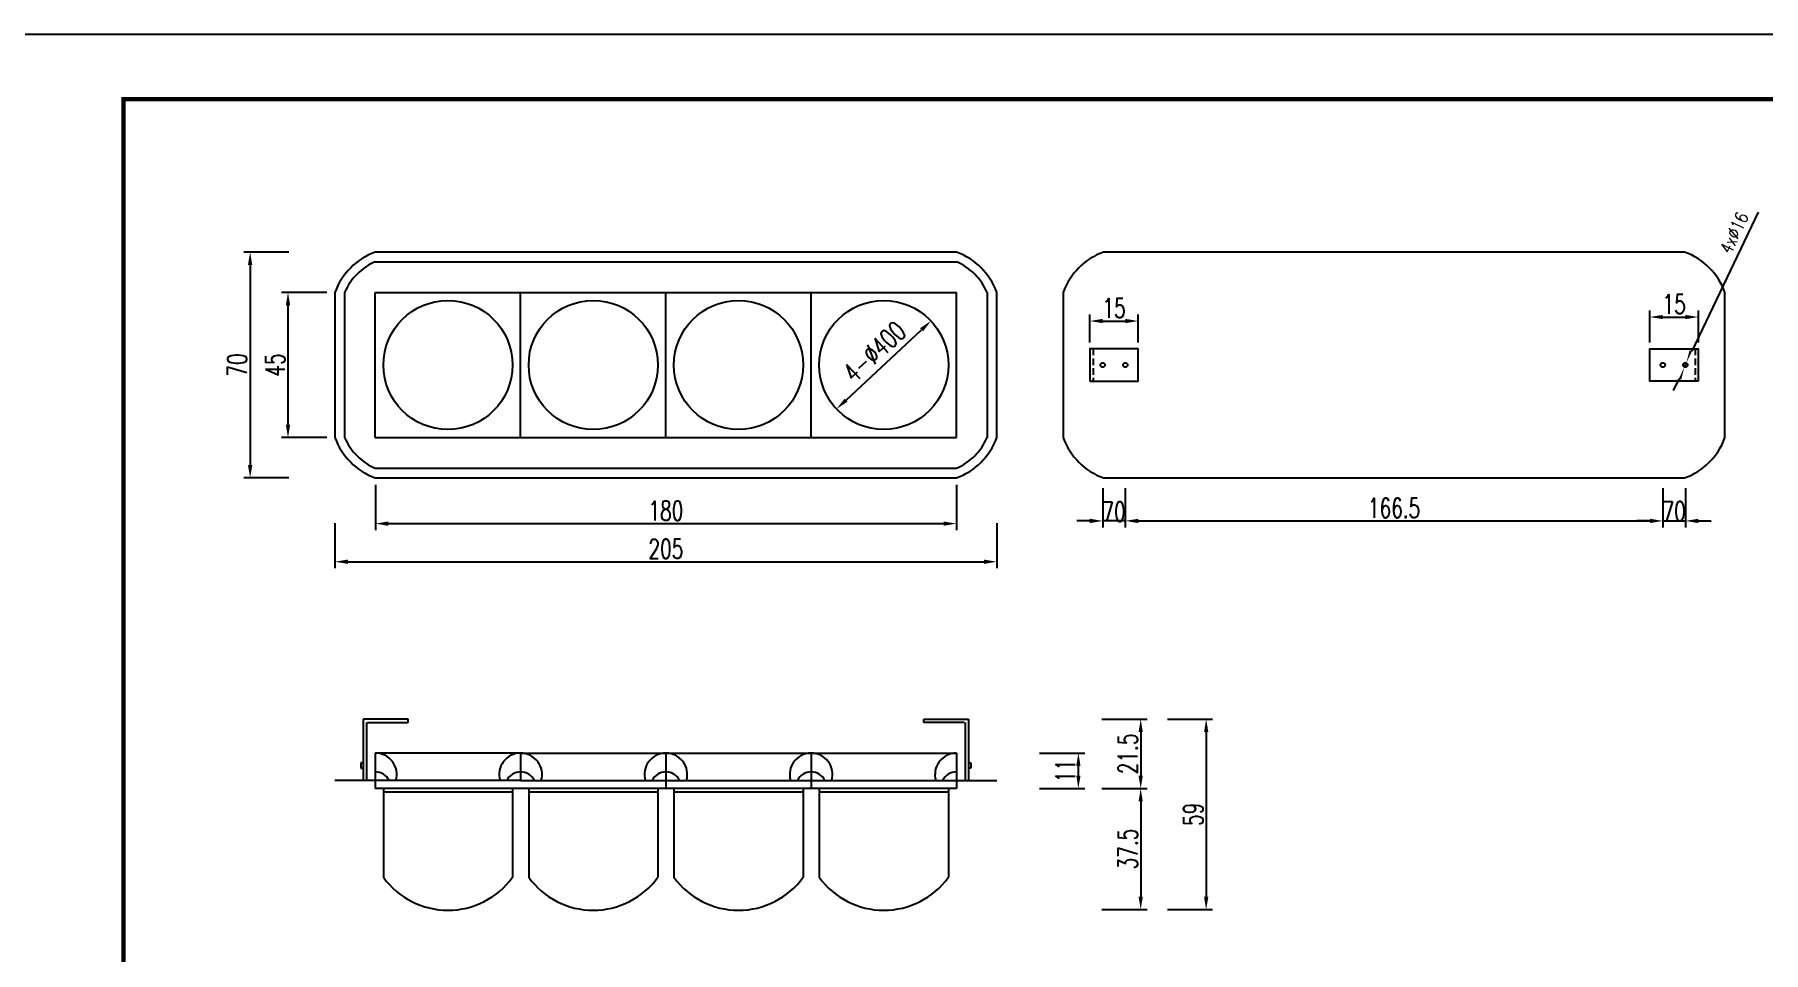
# Model space of a CAD drawing. Extents: x 12342 to 271026, y -9164 to -8044.
# Drawn here: x 12866.1 to 13133.9, y -8709.8 to -8567.5 of the extents above; entities that cross this region are included whole.
import ezdxf
from ezdxf.enums import TextEntityAlignment as Align

# ---------------------------------------------------------------- set-up
doc = ezdxf.new("R2010")
doc.units = 0
doc.header["$LTSCALE"] = 2
doc.header["$PDMODE"] = 32
doc.header["$PDSIZE"] = 0.3
doc.linetypes.add('DASHED', pattern=[0.75, 0.5, -0.25])
doc.layers.get('0').update_dxf_attribs({"linetype": 'CONTINUOUS'})
doc.layers.get('DEFPOINTS').update_dxf_attribs({"linetype": 'CONTINUOUS'})
for name, color, linetype in [('图层1', 7, 'CONTINUOUS'), ('图框', 7, 'CONTINUOUS'), ('尺寸标注', 4, 'CONTINUOUS'), ('边线', 7, 'CONTINUOUS')]:
    doc.layers.add(name, color=color, linetype=linetype)
doc.styles.get("Standard").update_dxf_attribs({"font": 'simplex1.shx', "width": 0.7, "bigfont": 'hztxt.shx'})
doc.styles.add('TEXT', font='romans__.shx', dxfattribs={"width": 0.8, "bigfont": 'hztxt.shx'})
doc.dimstyles.new('1：20', dxfattribs={"dimtxt": 3, "dimasz": 2, "dimexe": 1, "dimexo": 1, "dimgap": 0.5, "dimtad": 1, "dimlfac": 2, "dimrnd": 0.0095, "dimdsep": 46, "dimtxsty": 'Standard', "dimcen": 0.09, "dimclrd": 256, "dimclre": 256, "dimclrt": 256, "dimadec": 0, "dimazin": 0, "dimtfac": 1, "dimtix": 1, "dimtmove": 2, "dimatfit": 3, "dimfxl": 0, "dimtolj": 1, "dimtzin": 0, "dimarcsym": 0})

# ---------------------------------------------------------------- blocks, each defined once
blk = doc.blocks.new('series')
at = {"width": 0.75}
for tag, height, p in [('页码', 4, (-35, -19)), ('图名', 5, (-220, -282)), ('图号', 5, (-20, -282))]:
    blk.add_attdef(tag, text='', height=height, dxfattribs=at).set_placement(p, align=Align.MIDDLE_CENTER)
blk = doc.blocks.new('*D702')
at = {"layer": 'DEFPOINTS', "color": 0}
for p in [(13031.58, -8636.84), (13035.08, -8636.84), (13031.58, -8642.9)]:
    blk.add_point(p, dxfattribs=at)
at = {"layer": '尺寸标注', "lineweight": -2}
for p, q in [((13031.58, -8637.84), (13031.58, -8643.9)), ((13035.08, -8637.84), (13035.08, -8643.9)), ((13029.58, -8642.9), (13027.58, -8642.9)), ((13035.08, -8642.9), (13031.58, -8642.9)), ((13037.08, -8642.9), (13039.08, -8642.9))]:
    blk.add_line(p, q, dxfattribs=at)
at = {"layer": '尺寸标注'}
for points in [[(13029.58, -8642.57), (13029.58, -8643.24), (13031.58, -8642.9)], [(13037.08, -8642.57), (13037.08, -8643.24), (13035.08, -8642.9)]]:
    blk.add_solid(points, dxfattribs=at)
at = {"layer": '尺寸标注', "insert": (13033.33, -8641.47), "char_height": 3, "attachment_point": 5}
blk.add_mtext('\\A1;70', dxfattribs=at)
blk = doc.blocks.new('*D703')
at = {"layer": 'DEFPOINTS', "color": 0}
for p in [(13118.33, -8636.84), (13121.83, -8636.84), (13121.83, -8642.9)]:
    blk.add_point(p, dxfattribs=at)
at = {"layer": '尺寸标注', "lineweight": -2}
for p, q in [((13118.33, -8637.84), (13118.33, -8643.9)), ((13121.83, -8637.84), (13121.83, -8643.9)), ((13116.33, -8642.9), (13114.33, -8642.9)), ((13118.33, -8642.9), (13121.83, -8642.9)), ((13123.83, -8642.9), (13125.83, -8642.9))]:
    blk.add_line(p, q, dxfattribs=at)
at = {"layer": '尺寸标注'}
for points in [[(13116.33, -8642.57), (13116.33, -8643.24), (13118.33, -8642.9)], [(13123.83, -8642.57), (13123.83, -8643.24), (13121.83, -8642.9)]]:
    blk.add_solid(points, dxfattribs=at)
at = {"layer": '尺寸标注', "insert": (13120.08, -8641.38), "char_height": 3, "attachment_point": 5}
blk.add_mtext('\\A1;70', dxfattribs=at)
blk = doc.blocks.new('*D704')
at = {"layer": 'DEFPOINTS', "color": 0}
for p in [(13035.08, -8640.9), (13118.33, -8640.9), (13118.33, -8642.9)]:
    blk.add_point(p, dxfattribs=at)
at = {"layer": '尺寸标注', "lineweight": -2}
for p, q in [((13035.08, -8641.9), (13035.08, -8643.9)), ((13037.08, -8642.9), (13116.33, -8642.9)), ((13118.33, -8641.9), (13118.33, -8643.9))]:
    blk.add_line(p, q, dxfattribs=at)
at = {"layer": '尺寸标注'}
for points in [[(13037.08, -8642.57), (13037.08, -8643.24), (13035.08, -8642.9)], [(13116.33, -8642.57), (13116.33, -8643.24), (13118.33, -8642.9)]]:
    blk.add_solid(points, dxfattribs=at)
at = {"layer": '尺寸标注', "insert": (13076.7, -8640.9), "char_height": 3, "attachment_point": 5}
blk.add_mtext('\\A1;166.5', dxfattribs=at)
blk = doc.blocks.new('*D709')
at = {"layer": 'DEFPOINTS', "color": 0}
for p in [(13037.08, -8611.93), (13029.58, -8616.24), (13037.08, -8616.24)]:
    blk.add_point(p, dxfattribs=at)
at = {"layer": '尺寸标注', "lineweight": -2}
for p, q in [((13029.58, -8615.24), (13029.58, -8610.93)), ((13037.08, -8615.24), (13037.08, -8610.93)), ((13031.58, -8611.93), (13035.08, -8611.93))]:
    blk.add_line(p, q, dxfattribs=at)
at = {"layer": '尺寸标注'}
for points in [[(13031.58, -8611.6), (13031.58, -8612.26), (13029.58, -8611.93)], [(13035.08, -8611.6), (13035.08, -8612.26), (13037.08, -8611.93)]]:
    blk.add_solid(points, dxfattribs=at)
at = {"layer": '尺寸标注', "insert": (13033.33, -8609.93), "char_height": 3, "attachment_point": 5}
blk.add_mtext('\\A1;15', dxfattribs=at)
blk = doc.blocks.new('*D710')
at = {"layer": 'DEFPOINTS', "color": 0}
for p in [(13123.83, -8611.31), (13116.33, -8616.24), (13123.83, -8616.24)]:
    blk.add_point(p, dxfattribs=at)
at = {"layer": '尺寸标注', "lineweight": -2}
for p, q in [((13116.33, -8615.24), (13116.33, -8610.31)), ((13118.33, -8611.31), (13121.83, -8611.31)), ((13123.83, -8615.24), (13123.83, -8610.31))]:
    blk.add_line(p, q, dxfattribs=at)
at = {"layer": '尺寸标注'}
for points in [[(13118.33, -8610.98), (13118.33, -8611.64), (13116.33, -8611.31)], [(13121.83, -8610.98), (13121.83, -8611.64), (13123.83, -8611.31)]]:
    blk.add_solid(points, dxfattribs=at)
at = {"layer": '尺寸标注', "insert": (13120.08, -8609.31), "char_height": 3, "attachment_point": 5}
blk.add_mtext('\\A1;15', dxfattribs=at)
blk = doc.blocks.new('DIM')
at = {"color": 4}
blk.add_lwpolyline([(-1, -0.1, 0.2, 0, 0), (0, 0, 0, 0, 0)], format="xyseb", dxfattribs=at)
blk = doc.blocks.new('*D705')
at = {"layer": 'DEFPOINTS', "color": 0}
for p in [(13015.73, -8673.62), (13015.73, -8703.12), (13047.6, -8703.12)]:
    blk.add_point(p, dxfattribs=at)
at = {"layer": '尺寸标注', "lineweight": -2}
for p, q in [((13041.6, -8673.62), (13048.6, -8673.62)), ((13047.6, -8675.62), (13047.6, -8701.12)), ((13041.6, -8703.12), (13048.6, -8703.12))]:
    blk.add_line(p, q, dxfattribs=at)
at = {"layer": '尺寸标注'}
for points in [[(13047.27, -8675.62), (13047.94, -8675.62), (13047.6, -8673.62)], [(13047.27, -8701.12), (13047.94, -8701.12), (13047.6, -8703.12)]]:
    blk.add_solid(points, dxfattribs=at)
at = {"layer": '尺寸标注', "insert": (13045.6, -8688.37), "char_height": 3, "attachment_point": 5, "rotation": 90}
blk.add_mtext('\\A1;59', dxfattribs=at)
blk = doc.blocks.new('*D706')
at = {"layer": 'DEFPOINTS', "color": 0}
for p in [(13014.45, -8673.62), (13014.45, -8684.37), (13037.46, -8684.37)]:
    blk.add_point(p, dxfattribs=at)
at = {"layer": '尺寸标注', "lineweight": -2}
for p, q in [((13031.46, -8673.62), (13038.46, -8673.62)), ((13037.46, -8675.62), (13037.46, -8682.37)), ((13031.46, -8684.37), (13038.46, -8684.37))]:
    blk.add_line(p, q, dxfattribs=at)
at = {"layer": '尺寸标注'}
for points in [[(13037.13, -8675.62), (13037.79, -8675.62), (13037.46, -8673.62)], [(13037.13, -8682.37), (13037.79, -8682.37), (13037.46, -8684.37)]]:
    blk.add_solid(points, dxfattribs=at)
at = {"layer": '尺寸标注', "insert": (13035.46, -8679), "char_height": 3, "attachment_point": 5, "rotation": 90}
blk.add_mtext('\\A1;21.5', dxfattribs=at)
blk = doc.blocks.new('*D707')
at = {"layer": 'DEFPOINTS', "color": 0}
for p in [(13014.45, -8684.37), (13014.45, -8703.12), (13037.46, -8703.12)]:
    blk.add_point(p, dxfattribs=at)
at = {"layer": '尺寸标注', "lineweight": -2}
for p, q in [((13031.46, -8684.37), (13038.46, -8684.37)), ((13037.46, -8686.37), (13037.46, -8701.12)), ((13031.46, -8703.12), (13038.46, -8703.12))]:
    blk.add_line(p, q, dxfattribs=at)
at = {"layer": '尺寸标注'}
for points in [[(13037.13, -8686.37), (13037.79, -8686.37), (13037.46, -8684.37)], [(13037.13, -8701.12), (13037.79, -8701.12), (13037.46, -8703.12)]]:
    blk.add_solid(points, dxfattribs=at)
at = {"layer": '尺寸标注', "insert": (13035.46, -8693.75), "char_height": 3, "attachment_point": 5, "rotation": 90}
blk.add_mtext('\\A1;37.5', dxfattribs=at)
blk = doc.blocks.new('*D708')
at = {"layer": 'DEFPOINTS', "color": 0}
for p in [(13014.45, -8678.87), (13027.81, -8678.87), (13014.45, -8684.37)]:
    blk.add_point(p, dxfattribs=at)
at = {"layer": '尺寸标注', "lineweight": -2}
for p, q in [((13021.81, -8678.87), (13028.81, -8678.87)), ((13027.81, -8682.37), (13027.81, -8680.87)), ((13021.81, -8684.37), (13028.81, -8684.37))]:
    blk.add_line(p, q, dxfattribs=at)
at = {"layer": '尺寸标注'}
for points in [[(13027.48, -8680.87), (13028.14, -8680.87), (13027.81, -8678.87)], [(13027.48, -8682.37), (13028.14, -8682.37), (13027.81, -8684.37)]]:
    blk.add_solid(points, dxfattribs=at)
at = {"layer": '尺寸标注', "insert": (13025.81, -8681.62), "char_height": 3, "attachment_point": 5, "rotation": 90}
blk.add_mtext('\\A1;11', dxfattribs=at)
blk = doc.blocks.new('*D711')
at = {"layer": 'DEFPOINTS', "color": 0}
for p in [(12918.92, -8607.49), (12905.39, -8629.99), (12918.92, -8629.99)]:
    blk.add_point(p, dxfattribs=at)
at = {"layer": '尺寸标注', "lineweight": -2}
for p, q in [((12911.39, -8607.49), (12904.39, -8607.49)), ((12905.39, -8609.49), (12905.39, -8627.99)), ((12911.39, -8629.99), (12904.39, -8629.99))]:
    blk.add_line(p, q, dxfattribs=at)
at = {"layer": '尺寸标注'}
for points in [[(12905.06, -8609.49), (12905.73, -8609.49), (12905.39, -8607.49)], [(12905.06, -8627.99), (12905.73, -8627.99), (12905.39, -8629.99)]]:
    blk.add_solid(points, dxfattribs=at)
at = {"layer": '尺寸标注', "insert": (12903.39, -8618.74), "char_height": 3, "attachment_point": 5, "rotation": 90}
blk.add_mtext('\\A1;45', dxfattribs=at)
blk = doc.blocks.new('*D712')
at = {"layer": 'DEFPOINTS', "color": 0}
for p in [(12918.92, -8601.24), (12899.53, -8636.24), (12918.92, -8636.24)]:
    blk.add_point(p, dxfattribs=at)
at = {"layer": '尺寸标注', "lineweight": -2}
for p, q in [((12905.53, -8601.24), (12898.53, -8601.24)), ((12899.53, -8603.24), (12899.53, -8634.24)), ((12905.53, -8636.24), (12898.53, -8636.24))]:
    blk.add_line(p, q, dxfattribs=at)
at = {"layer": '尺寸标注'}
for points in [[(12899.19, -8603.24), (12899.86, -8603.24), (12899.53, -8601.24)], [(12899.19, -8634.24), (12899.86, -8634.24), (12899.53, -8636.24)]]:
    blk.add_solid(points, dxfattribs=at)
at = {"layer": '尺寸标注', "insert": (12897.53, -8618.74), "char_height": 3, "attachment_point": 5, "rotation": 90}
blk.add_mtext('\\A1;70', dxfattribs=at)
blk = doc.blocks.new('*D713')
at = {"layer": 'DEFPOINTS', "color": 0}
for p in [(12918.92, -8629.99), (13008.92, -8629.99), (13008.92, -8643.32)]:
    blk.add_point(p, dxfattribs=at)
at = {"layer": '尺寸标注', "lineweight": -2}
for p, q in [((12918.92, -8637.32), (12918.92, -8644.32)), ((13008.92, -8637.32), (13008.92, -8644.32)), ((12920.92, -8643.32), (13006.92, -8643.32))]:
    blk.add_line(p, q, dxfattribs=at)
at = {"layer": '尺寸标注'}
for points in [[(12920.92, -8642.99), (12920.92, -8643.66), (12918.92, -8643.32)], [(13006.92, -8642.99), (13006.92, -8643.66), (13008.92, -8643.32)]]:
    blk.add_solid(points, dxfattribs=at)
at = {"layer": '尺寸标注', "insert": (12963.92, -8641.32), "char_height": 3, "attachment_point": 5}
blk.add_mtext('\\A1;180', dxfattribs=at)
blk = doc.blocks.new('*D714')
at = {"layer": 'DEFPOINTS', "color": 0}
for p in [(12912.67, -8629.99), (13015.17, -8629.99), (13015.17, -8649.23)]:
    blk.add_point(p, dxfattribs=at)
at = {"layer": '尺寸标注', "lineweight": -2}
for p, q in [((12912.67, -8643.23), (12912.67, -8650.23)), ((13015.17, -8643.23), (13015.17, -8650.23)), ((12914.67, -8649.23), (13013.17, -8649.23))]:
    blk.add_line(p, q, dxfattribs=at)
at = {"layer": '尺寸标注'}
for points in [[(12914.67, -8648.89), (12914.67, -8649.56), (12912.67, -8649.23)], [(13013.17, -8648.89), (13013.17, -8649.56), (13015.17, -8649.23)]]:
    blk.add_solid(points, dxfattribs=at)
at = {"layer": '尺寸标注', "insert": (12963.92, -8647.23), "char_height": 3, "attachment_point": 5}
blk.add_mtext('\\A1;205', dxfattribs=at)
blk = doc.blocks.new('*D715')
at = {"layer": 'DEFPOINTS', "color": 0}
for p in [(13004.98, -8611.92), (12990.35, -8625.56)]:
    blk.add_point(p, dxfattribs=at)
at = {"layer": '尺寸标注', "lineweight": -2}
blk.add_line((12991.82, -8624.2), (13003.52, -8613.29), dxfattribs=at)
at = {"layer": '尺寸标注'}
for points in [[(13003.29, -8613.04), (13003.75, -8613.53), (13004.98, -8611.92)], [(12991.59, -8623.96), (12992.04, -8624.44), (12990.35, -8625.56)]]:
    blk.add_solid(points, dxfattribs=at)
at = {"layer": '尺寸标注', "insert": (12996.23, -8616.68), "char_height": 3, "attachment_point": 5, "rotation": 42.9929}
blk.add_mtext('\\A1;4-∅400', dxfattribs=at)

msp = doc.modelspace()

# ---------------------------------------------------------------- linework, layer by layer
at = {"layer": '图层1', "color": 1}
for p, q in [((13008.918455, -8601.243816), (12918.918455, -8601.243816)), ((13121.700981, -8601.243816), (13031.700981, -8601.243816)), ((12912.668455, -8607.493816), (12912.668455, -8629.993816)), ((13015.168455, -8629.993816), (13015.168455, -8607.493816)), ((13025.450981, -8607.493816), (13025.450981, -8629.993816)), ((13127.950981, -8629.993816), (13127.950981, -8607.493816)), ((12918.918455, -8636.243816), (13008.918455, -8636.243816)), ((13031.700981, -8636.243816), (13121.700981, -8636.243816))]:
    msp.add_line(p, q, dxfattribs=at)
at = {"layer": '图层1', "color": 3}
for p, q in [((12918.918455, -8602.743816), (13008.918455, -8602.743816)), ((12914.168455, -8607.493816), (12914.168455, -8629.993816)), ((13013.668455, -8607.493816), (13013.668455, -8629.993816)), ((12918.918455, -8634.743816), (13008.918455, -8634.743816)), ((12917.047754, -8673.622328), (12917.047754, -8683.121151)), ((12923.978462, -8674.122458), (12923.978462, -8673.622328)), ((13003.858449, -8674.122458), (13003.858449, -8673.622328)), ((13010.789157, -8673.622328), (13010.789157, -8683.121151)), ((12917.047754, -8680.390859), (12916.697259, -8680.390859)), ((12916.697259, -8680.390859), (12916.697259, -8681.199042)), ((13010.789157, -8680.390859), (13011.139651, -8680.390859)), ((13011.139651, -8680.390859), (13011.139651, -8681.199042)), ((12916.697259, -8681.199042), (12917.047754, -8681.199042)), ((13011.139651, -8681.199042), (13010.789157, -8681.199042))]:
    msp.add_line(p, q, dxfattribs=at)
at = {"layer": '图层1', "color": 2}
for p, q in [((12918.918455, -8607.493816), (13008.918455, -8607.493816)), ((12918.918455, -8629.993816), (12918.918455, -8607.493816)), ((12941.418455, -8629.993816), (12941.418455, -8607.493816)), ((13008.918455, -8629.993816), (13008.918455, -8607.493816)), ((13035.075981, -8618.743816), (13035.075981, -8618.743816)), ((13118.325981, -8618.743816), (13118.325981, -8618.743816)), ((12918.918455, -8629.993816), (13008.918455, -8629.993816)), ((12918.918455, -8629.993816), (12963.918455, -8629.993816))]:
    msp.add_line(p, q, dxfattribs=at)
at = {"layer": '图层1'}
for p, q in [((12941.418455, -8629.993816), (12941.418455, -8607.493816)), ((12963.918455, -8629.993816), (12963.918455, -8607.493816)), ((12986.418455, -8629.993816), (12986.418455, -8607.493816)), ((13121.675606, -8619.059866), (13121.976356, -8618.427767)), ((13120.816322, -8620.865864), (13119.957037, -8622.671863))]:
    msp.add_line(p, q, dxfattribs=at)
at = {"layer": '图层1', "color": 3, "linetype": 'DASHED'}
for p, q in [((13030.075981, -8616.243816), (13030.075981, -8621.243816)), ((13123.325981, -8616.243816), (13123.325981, -8621.243816))]:
    msp.add_line(p, q, dxfattribs=at)
at = {"layer": '图层1', "color": 1}
for points in [[(13029.575981, -8621.243816), (13037.075981, -8621.243816), (13037.075981, -8616.243816), (13029.575981, -8616.243816)], [(13123.825981, -8621.243816), (13116.325981, -8621.243816), (13116.325981, -8616.243816), (13123.825981, -8616.243816)]]:
    msp.add_lwpolyline(points, close=True, dxfattribs=at)
for centre in [(12930.168455, -8618.743816), (12952.668455, -8618.743816), (12975.168455, -8618.743816), (12997.668455, -8618.743816)]:
    msp.add_circle(centre, 10, dxfattribs=at)
at = {"layer": '图层1', "color": 2}
for centre in [(13031.575981, -8618.743816), (13035.075981, -8618.743816), (13118.325981, -8618.743816), (13121.825981, -8618.743816)]:
    msp.add_circle(centre, 0.35, dxfattribs=at)
at = {"layer": '图层1', "color": 1}
for centre, start, end in [((12922.481819, -8611.05718), 109.95663737, 160.04336263), ((13005.355091, -8611.05718), 19.95663737, 70.04336263), ((13035.264345, -8611.05718), 109.95663737, 160.04336263), ((13118.137617, -8611.05718), 19.95663737, 70.04336263), ((12922.481819, -8626.430453), 199.95663737, 250.04336263), ((13005.355091, -8626.430453), 289.95663737, 340.04336263), ((13035.264345, -8626.430453), 199.95663737, 250.04336263), ((13118.137617, -8626.430453), 289.95663737, 340.04336263)]:
    msp.add_arc(centre, 10.440291, start, end, dxfattribs=at)
at = {"layer": '图层1', "color": 3}
for centre, start, end in [((12922.481819, -8611.05718), 113.20146445, 156.79853554), ((13005.355091, -8611.05718), 23.20146445, 66.79853555), ((12922.481819, -8626.430453), 203.20146446, 246.79853555), ((13005.355091, -8626.430453), 293.20146445, 336.79853555)]:
    msp.add_arc(centre, 9.044865, start, end, dxfattribs=at)
at = {"layer": '图框'}
msp.add_lwpolyline([(13269.923771, -8864.543704), (13269.923771, -8567.543704), (12849.923771, -8567.543704), (12849.923771, -8864.543704)], close=True, dxfattribs=at)
at = {"layer": '图框', "const_width": 0.7}
msp.add_lwpolyline([(13259.923771, -8577.543704), (12879.923771, -8577.543704), (12879.923771, -8854.543704), (13259.923771, -8854.543704), (13259.923771, -8577.543704)], dxfattribs=at)
at = {"layer": '尺寸标注'}
msp.add_line((13133.098238, -8595.05239), (13122.835641, -8616.621768), dxfattribs=at)
at = {"layer": '边线', "color": 3}
for p, q in [((12923.978462, -8673.622328), (12917.047754, -8673.622328)), ((12917.572547, -8674.122458), (12917.572547, -8683.121151)), ((12917.702998, -8674.122458), (12923.978462, -8674.122458)), ((13003.858449, -8673.622328), (13010.789157, -8673.622328)), ((13010.133912, -8674.122458), (13003.858449, -8674.122458)), ((13010.264363, -8674.122458), (13010.264363, -8683.121151)), ((12941.418455, -8678.871151), (12941.418455, -8683.121151)), ((12941.418455, -8678.871151), (12941.418455, -8683.121151)), ((12941.418455, -8678.871151), (12941.418455, -8683.121151)), ((12941.418455, -8678.873504), (12941.418455, -8683.123504)), ((12963.918455, -8678.871151), (12963.918455, -8683.121151)), ((12963.918455, -8678.871151), (12963.918455, -8683.121151)), ((12963.918455, -8678.873504), (12963.918455, -8683.123504)), ((12986.418455, -8678.873504), (12986.418455, -8683.123504)), ((12986.418455, -8678.873504), (12986.418455, -8683.123504)), ((13008.918455, -8678.873504), (13008.918455, -8683.123504)), ((12920.168455, -8684.871151), (12940.168455, -8684.871151)), ((12942.668455, -8684.873504), (12962.668455, -8684.873504)), ((12965.168455, -8684.873504), (12985.168455, -8684.873504)), ((12987.668455, -8684.873504), (13007.668455, -8684.873504))]:
    msp.add_line(p, q, dxfattribs=at)
at = {"layer": '边线', "color": 1}
for p, q in [((12918.918455, -8678.871151), (12918.918455, -8683.121151)), ((12941.418455, -8678.873504), (12918.918455, -8678.873504)), ((12941.418455, -8678.868799), (12963.918455, -8678.868799)), ((12941.418455, -8678.871151), (12941.418455, -8683.121151)), ((12941.418455, -8678.871151), (12941.418455, -8683.121151)), ((12941.418455, -8678.873504), (12941.418455, -8683.123504)), ((12963.918455, -8678.871151), (12986.418455, -8678.871151)), ((12963.918455, -8678.871151), (12963.918455, -8683.121151)), ((12963.918455, -8678.871151), (12963.918455, -8683.121151)), ((12963.918455, -8678.873504), (12963.918455, -8683.123504)), ((12986.418455, -8678.871151), (13008.918455, -8678.871151)), ((12986.418455, -8678.873504), (12986.418455, -8683.123504)), ((12986.418455, -8678.873504), (12986.418455, -8683.123504)), ((13008.918455, -8678.873504), (13008.918455, -8683.123504)), ((12941.418455, -8683.123504), (12912.668455, -8683.123504)), ((12941.418455, -8683.123504), (12963.918455, -8683.121151)), ((12963.918455, -8683.123504), (12986.418455, -8683.123504)), ((12986.418455, -8683.123504), (13015.168455, -8683.123504))]:
    msp.add_line(p, q, dxfattribs=at)
at = {"layer": '边线', "color": 2}
for p, q in [((12918.918455, -8683.121151), (12918.918455, -8684.371151)), ((12963.918455, -8683.121151), (12963.918455, -8684.371151)), ((12963.918455, -8683.121151), (12963.918455, -8684.371151)), ((12963.918455, -8683.123504), (12963.918455, -8684.373504)), ((12986.418455, -8683.123504), (12986.418455, -8684.373504)), ((12986.418455, -8683.123504), (12986.418455, -8684.373504)), ((13008.918455, -8683.123504), (13008.918455, -8684.373504)), ((12941.418455, -8684.371151), (12918.918455, -8684.371151)), ((12920.168455, -8684.372328), (12920.168455, -8698.122328)), ((12940.168455, -8684.372328), (12940.168455, -8698.122328)), ((12963.918455, -8684.368799), (12941.418455, -8684.371151)), ((12942.668455, -8684.372328), (12942.668455, -8698.122328)), ((12942.668455, -8684.37468), (12942.668455, -8698.12468)), ((12962.668455, -8684.37468), (12962.668455, -8698.12468)), ((12986.418455, -8684.371151), (12963.918455, -8684.373504)), ((12965.168455, -8684.372328), (12965.168455, -8698.122328)), ((12965.168455, -8684.37468), (12965.168455, -8698.12468)), ((12985.168455, -8684.37468), (12985.168455, -8698.12468)), ((13008.918455, -8684.371151), (12986.418455, -8684.373504)), ((12987.668455, -8684.37468), (12987.668455, -8698.12468)), ((13007.668455, -8684.37468), (13007.668455, -8698.12468))]:
    msp.add_line(p, q, dxfattribs=at)
at = {"layer": '边线', "color": 3}
for centre, radius, start, end in [((12918.918455, -8682.193796), 3.322644, 343.79339852, 90), ((12941.418455, -8682.193796), 3.322644, 90, 196.20660148), ((12941.418455, -8682.196148), 3.322644, 343.79339852, 90), ((12963.918455, -8682.193796), 3.322644, 90, 196.20660148), ((12963.918455, -8682.196148), 3.322644, 343.79339852, 90), ((12986.418455, -8682.196148), 3.322644, 90, 196.20660148), ((12986.418455, -8682.196148), 3.322644, 343.79339852, 90), ((13008.918455, -8682.196148), 3.322644, 90, 196.20660148), ((12918.918455, -8684.173051), 2.376672, 26.26947363, 90), ((12941.418455, -8684.173051), 2.376672, 90, 153.73052637), ((12941.418455, -8684.175403), 2.376672, 26.26947363, 90), ((12963.918455, -8684.173051), 2.376672, 90, 153.73052637), ((12963.918455, -8684.175403), 2.376672, 26.26947363, 90), ((12986.418455, -8684.175403), 2.376672, 90, 153.73052637), ((12986.418455, -8684.175403), 2.376672, 26.26947363, 90), ((13008.918455, -8684.175403), 2.376672, 90, 153.73052637)]:
    msp.add_arc(centre, radius, start, end, dxfattribs=at)
at = {"layer": '边线', "color": 2}
for centre in [(12930.168881, -8690.877815), (12952.668881, -8690.880167), (12975.168881, -8690.880167), (12997.668881, -8690.880167)]:
    msp.add_arc(centre, 12.348054, 215.91591968, 324.07734199, dxfattribs=at)

# ---------------------------------------------------------------- block references
at = {"layer": '图层1', "xscale": 1.999999999997264, "yscale": 2, "zscale": 2}
for p, rotation in [((13121.976356, -8618.427767), 244.5551390693117), ((13121.675606, -8619.059866), 64.55513906931164)]:
    msp.add_blockref('DIM', p, dxfattribs=dict(at, rotation=rotation))
at = {"layer": '图框'}
ref = msp.add_blockref('series', (13269.923771, -8567.543704), dxfattribs=at)
ref.add_attrib('页码', '第  1  页    共  1  页', dxfattribs={"layer": '0', "height": 4, "width": 0.7}).set_placement((13234.923771, -8586.543704), align=Align.MIDDLE_CENTER)
ref.add_attrib('图名', '交通信号灯灯组大样', dxfattribs={"layer": '0', "height": 5, "width": 0.7}).set_placement((13049.923771, -8849.543704), align=Align.MIDDLE_CENTER)
ref.add_attrib('图号', 'S7-3-4', dxfattribs={"layer": '0', "height": 5, "width": 0.7}).set_placement((13249.923771, -8849.543704), align=Align.MIDDLE_CENTER)

# ---------------------------------------------------------------- texts
at = {"layer": '尺寸标注', "insert": (13129.357275, -8598.25991), "char_height": 2, "attachment_point": 5, "rotation": 64.55513907, "style": 'TEXT'}
msp.add_mtext('4x∅16', dxfattribs=at)

# ---------------------------------------------------------------- dimensions: what is measured, and where the dimension line sits
at = {"layer": '尺寸标注'}
for base, p1, p2, picture, middle in [((12899.526345, -8636.243816), (12918.918455, -8601.243816), (12918.918455, -8636.243816), '*D712', (12897.526345, -8618.743816)), ((12905.392714, -8629.993816), (12918.918455, -8607.493816), (12918.918455, -8629.993816), '*D711', (12903.392714, -8618.743816)), ((13027.809211, -8678.872328), (13014.451994, -8684.372328), (13014.451994, -8678.872328), '*D708', (13025.809211, -8681.622328)), ((13037.460092, -8703.122328), (13014.451994, -8684.372328), (13014.451994, -8703.122328), '*D707', (13035.460092, -8693.747328))]:
    dim = msp.add_linear_dim(base=base, p1=p1, p2=p2, angle=90, dimstyle='1：20', dxfattribs=at)
    dim.commit()
    dim.dimension.update_dxf_attribs({"geometry": picture, "text_midpoint": middle})
for p1, p2, distance, picture, middle in [((13029.575981, -8616.243816), (13037.075981, -8616.243816), 4.314454, '*D709', (13033.325981, -8609.929362)), ((13014.451994, -8673.622328), (13014.451994, -8684.372328), 23.008098, '*D706', (13035.460092, -8678.997328)), ((13015.728433, -8673.622328), (13015.728433, -8703.122328), 31.873725, '*D705', (13045.602157, -8688.372328))]:
    dim = msp.add_aligned_dim(p1=p1, p2=p2, distance=distance, dimstyle='1：20', dxfattribs=at)
    dim.commit()
    dim.dimension.update_dxf_attribs({"geometry": picture, "text_midpoint": middle})
for base, p1, p2, picture, middle in [((13123.825981, -8611.310001), (13116.325981, -8616.243816), (13123.825981, -8616.243816), '*D710', (13120.075981, -8609.310001)), ((13015.168455, -8649.226843), (12912.668455, -8629.993816), (13015.168455, -8629.993816), '*D714', (12963.918455, -8647.226843)), ((13008.918455, -8643.322869), (12918.918455, -8629.993816), (13008.918455, -8629.993816), '*D713', (12963.918455, -8641.322869)), ((13118.325981, -8642.904204), (13035.075981, -8640.904204), (13118.325981, -8640.904204), '*D704', (13076.700981, -8640.904204))]:
    dim = msp.add_linear_dim(base=base, p1=p1, p2=p2, dimstyle='1：20', dxfattribs=at)
    dim.commit()
    dim.dimension.update_dxf_attribs({"geometry": picture, "text_midpoint": middle})
dim = msp.add_diameter_dim_2p(p1=(12990.354078, -8625.562899), p2=(13004.982832, -8611.924733), text='4-∅400', dimstyle='1：20', dxfattribs=at)
dim.commit()
dim.dimension.update_dxf_attribs({"geometry": '*D715', "text_midpoint": (12996.229671, -8616.683508), "dimtype": 163})
dim = msp.add_linear_dim(base=(13031.575981, -8642.904204), p1=(13035.075981, -8636.837876), p2=(13031.575981, -8636.837876), angle=180, text='70', dimstyle='1：20', dxfattribs=at)
dim.commit()
dim.dimension.update_dxf_attribs({"geometry": '*D702', "text_midpoint": (13033.325981, -8641.471511), "dimtype": 160})
dim = msp.add_linear_dim(base=(13121.825981, -8642.904204), p1=(13118.325981, -8636.837876), p2=(13121.825981, -8636.837876), text='70', dimstyle='1：20', dxfattribs=at)
dim.commit()
dim.dimension.update_dxf_attribs({"geometry": '*D703', "text_midpoint": (13120.075981, -8641.384623), "dimtype": 160})

doc.saveas('drawing.dxf')
